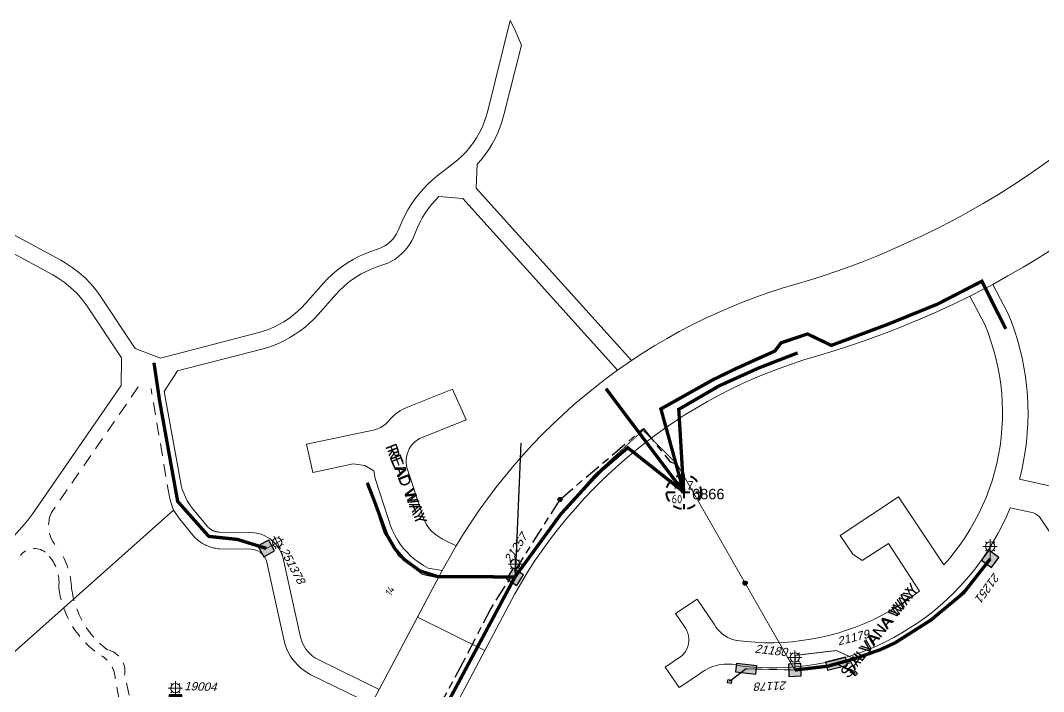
# Model space of a CAD drawing. Header units: metres. Extents: x 296308 to 298462, y 6229542 to 6231092.
# Drawn here: x 297453.3 to 297698.4, y 6230541.2 to 6230702.1 of the extents above; entities that cross this region are included whole.
import ezdxf
from ezdxf.enums import TextEntityAlignment as Align

# ---------------------------------------------------------------- set-up
doc = ezdxf.new("R2010")
doc.units = ezdxf.units.M
for name, pattern in [('Cable Exist UG', [8.2, 4, -1.2, 1.8, -1.2]), ('Dash', [5, 3, -2]), ('IECLCENT', [15.5, 9.5, -2, 2, -2])]:
    doc.linetypes.add(name, pattern=pattern)
doc.layers.get('0').update_dxf_attribs({"color": 6})
for name, color, linetype, lineweight in [('Cadastre Developer_SP_EXT', 9, 'Continuous', 5), ('Cadastre Land Parcels_SP_EXT', 9, 'Continuous', 5), ('Cadastre Roads_SP_EXT', 94, 'Continuous', 15)]:
    doc.layers.add(name, color=color, linetype=linetype, lineweight=lineweight)
for name, color, linetype in [('Equip_HV_EXT', 7, 'Continuous'), ('Equip_LV_EXT', 7, 'Continuous'), ('Equip_SL_EXT', 7, 'Continuous'), ('Equip_SP_SL_EXT', 7, 'Continuous'), ('Mains_HV_EXT', 7, 'Continuous'), ('Mains_LV_EXT', 7, 'Continuous'), ('Mains_SL_EXT', 7, 'Continuous'), ('Notes_LV_MISC', 7, 'Continuous'), ('Notes_SP_MISC', 7, 'Continuous'), ('Services_SP_EXT', 7, 'Continuous'), ('SupportsUG_SP_LV_EXT', 7, 'Continuous'), ('SupportsUG_SP_LV_SL_EXT', 7, 'Continuous')]:
    doc.layers.add(name, color=color, linetype=linetype)
doc.styles.add('COLUMN_LABEL', font='arial.ttf')
doc.styles.add('iecARIAL', font='arial.ttf', dxfattribs={"height": 2})
doc.styles.add('ieISOCP', font='isocp.shx')
doc.styles.add('IESYMBOL1', font='isocp.shx')
doc.styles.add('POLE_LABEL', font='arial.ttf')
doc.styles.add('SLCP_LABEL', font='arial.ttf', dxfattribs={"height": 3.5})
doc.styles.get("Standard").update_dxf_attribs({"font": 'arial.ttf'})

# ---------------------------------------------------------------- blocks, each defined once
blk = doc.blocks.new('COLUMN_EXT')
blk.add_hatch(color=256).paths.add_polyline_path([(-1.49, 1.48), (-1.49, -1.49), (1.48, -1.49), (1.48, 1.48)])
blk.add_lwpolyline([(-1.49, -1.49), (1.48, -1.49), (1.48, 1.48), (-1.49, 1.48)], close=True)
at = {"style": 'COLUMN_LABEL', "oblique": 15, "flags": 8}
blk.add_attdef('ASSET_NUM', text='', height=2, dxfattribs=at).set_placement((2, 2), align=Align.BOTTOM_LEFT)
at = {"flags": 9}
for tag, style, p in [('STRUCTURE_PLANT_NUMBER', 'POLE_LABEL', (1.81, 0.03)), ('STREET_CODE', 'COLUMN_LABEL', (1.81, -0.2))]:
    blk.add_attdef(tag, text='', height=0.2, dxfattribs=dict(at, style=style)).set_placement(p, align=Align.MIDDLE_LEFT)
at = {"flags": 1}
blk.add_attdef('Z', (1.81, -2.35), '', height=0.2, dxfattribs=at)
at = {"flags": 9}
for tag, p in [('COLUMN_TYPE', (1.81, -0.4)), ('OWNED_BY', (1.81, -0.6)), ('STATE', (1.81, -0.8)), ('USAGE', (1.81, -1)), ('STREETNAME', (1.81, -1.6)), ('SUBURB', (1.81, -1.8)), ('LEGEND', (1.81, -1.2)), ('LOCATION', (1.81, -1.4)), ('NOTES', (1.81, -2))]:
    blk.add_attdef(tag, text='', height=0.2, dxfattribs=at).set_placement(p, align=Align.MIDDLE_LEFT)
blk = doc.blocks.new('PILLAR_EXT')
blk.add_hatch(color=256).paths.add_polyline_path([(-2.475, 0.99), (-2.475, -0.99), (2.475, -0.99), (2.475, 0.99)])
blk.add_lwpolyline([(-2.475, -0.99), (2.475, -0.99), (2.475, 0.99), (-2.475, 0.99)], close=True)
at = {"style": 'iecARIAL', "oblique": 15, "flags": 8}
blk.add_attdef('ASSET_NUM', text='', height=2, dxfattribs=at).set_placement((1.5, 3.5), align=Align.BOTTOM_LEFT)
for tag, p, flags in [('OWNED_BY', (0, -0.2), 9), ('STATE', (0, -0.4), 9), ('SUPPORT_TYPE', (0, -0.6), 9), ('STREETNAME', (0, -1.8), 9), ('SUBURB', (0, -2), 1), ('USAGE', (0, -0.8), 9), ('LEGEND', (0, -1), 9), ('LOCATION', (0, -1.2), 9), ('NOTES', (0, -1.4), 9), ('PARENT', (0, -1.6), 9)]:
    blk.add_attdef(tag, p, '', height=0.2, dxfattribs=dict(flags=flags))
blk = doc.blocks.new('*U169')
at = {"lineweight": 15}
for p, q in [((-2.25, 4), (2.25, 4)), ((-1.46, 5.46), (-1.06, 5.06)), ((0, 1.75), (0, 6.25)), ((1.46, 5.46), (1.06, 5.06)), ((-1.46, 2.54), (-1.06, 2.94)), ((0, 0), (0, 2.5)), ((1.46, 2.54), (1.06, 2.94))]:
    blk.add_line(p, q, dxfattribs=at)
blk.add_circle((0, 4), 1.5, dxfattribs=at)
at = {"style": 'iecARIAL', "oblique": 15, "flags": 9}
blk.add_attdef('ASSET_NUM', text='', height=2, dxfattribs=at).set_placement((1.5, 1.5), align=Align.BOTTOM_RIGHT)
for tag, p, height, flags in [('OPERATING_VOLTAGE', (0.98, -1.65), 0.2, 9), ('ORIENTATION', (0.98, -1.85), 0.2, 9), ('OWNED_BY', (0.98, -2.05), 0.2, 9), ('STATE', (0.98, -2.25), 0.2, 9), ('CONSTRUCTED_VOLTAGE', (0.98, -0.65), 0.2, 9), ('CONTROL_TYPE', (0.98, -0.85), 0.2, 9), ('LANTERN_PURPOSE', (0.98, -1.05), 0.2, 9), ('LANTERN_TYPE', (0.98, -1.25), 0.2, 9), ('NO_PHASES', (0.98, -1.45), 0.2, 9), ('USAGE', (0.98, -2.45), 0.2, 9), ('CEXIST', (0.98, -2.65), 0.2, 9), ('CNEW', (0.98, -2.85), 0.2, 9), ('CNUMBER', (0.98, -3.05), 0.2, 9), ('CREMOVE', (0.98, -3.25), 0.2, 9), ('CREPLACE', (0.98, -3.45), 0.2, 9), ('LNUMBER', (2.18, -3.25), 2.5, 8), ('LKINGHEIGHT', (0.98, -3.65), 0.2, 9), ('LBRACKET', (0.98, -3.85), 0.2, 9), ('LBRACKETVOCAB', (0.98, -4.05), 0.2, 9), ('LCATEGORY', (0.98, -4.25), 0.2, 9), ('LCHARGE1', (0.98, -4.45), 0.2, 9), ('LCHARGE1PERCENT', (0.98, -4.65), 0.2, 9), ('LCHARGE2', (0.98, -4.85), 0.2, 9), ('LCHARGE2PERCENT', (0.98, -5.05), 0.2, 9), ('LCHARGE3', (0.98, -5.25), 0.2, 9), ('LCHARGE3PERCENT', (0.98, -5.45), 0.2, 9), ('LEXIST', (0.98, -5.65), 0.2, 9), ('LLAMP', (0.98, -5.85), 0.2, 9), ('LLAMPVOCAB', (0.98, -6.05), 0.2, 9), ('LMAST', (0.98, -6.25), 0.2, 9), ('LMASTVOCAB', (0.98, -6.45), 0.2, 9), ('LNEW', (0.98, -6.65), 0.2, 9), ('STREETNAME', (0.98, -9.25), 0.2, 9), ('SUBURB', (0.98, -9.45), 0.2, 1), ('LANTNUMBER', (0.98, -6.85), 0.2, 9), ('LOUTREACH', (0.98, -7.25), 0.2, 9), ('LOUTREACHVOCAB', (0.98, -7.45), 0.2, 9), ('LRATECODE', (0.98, -7.65), 0.2, 9), ('LREMOVE', (0.98, -7.85), 0.2, 9), ('LREPLACE', (0.98, -8.05), 0.2, 9), ('LTYPE', (0.98, -8.25), 0.2, 9), ('LTYPEVOCAB', (0.98, -8.45), 0.2, 9), ('LEGEND', (0.98, -8.65), 0.2, 9), ('LOCATION', (0.98, -8.85), 0.2, 9), ('NOTES', (0.98, -9.05), 0.2, 9)]:
    blk.add_attdef(tag, p, '', height=height, dxfattribs=dict(flags=flags))
blk = doc.blocks.new('CCP_EXT')
at = {"flags": 9}
blk.add_attdef('NOTES', text='', height=0.2, dxfattribs=at).set_placement((0, -2), align=Align.MIDDLE_LEFT)
blk.add_wipeout([(0, 0.57), (0.57, 0), (0, -0.57), (-0.57, 0)])
blk.add_lwpolyline([(-0.57, 0), (0, 0.57), (0.57, 0), (0, -0.57), (-0.57, 0)])
at = {"flags": 1}
blk.add_attdef('Z', (0, 0), '', height=0.2, dxfattribs=at)
at = {"flags": 9}
for tag, p in [('CCP_TYPE', (0, 0)), ('CONSTRUCTED_VOLTAGE', (0, -0.2)), ('OPERATING_VOLTAGE', (0, -0.6)), ('ORIENTATION', (0, -0.8)), ('OWNED_BY', (0, -1)), ('STATE', (0, -1.8)), ('NO_PHASES', (0, -0.4)), ('USAGE', (0, -1.2)), ('LEGEND', (0, -1.4)), ('LIFE_SUPPORT', (0, -1.6))]:
    blk.add_attdef(tag, text='', height=0.2, dxfattribs=at).set_placement(p, align=Align.MIDDLE_LEFT)
blk = doc.blocks.new('SLCP_ZELL_EXT')
blk.add_wipeout([(-0.24, 7.5), (-0.71, 7.47), (-1.17, 7.41), (-1.64, 7.32), (-2.09, 7.21), (-2.54, 7.06), (-2.98, 6.89), (-3.41, 6.69), (-3.82, 6.46), (-4.22, 6.21), (-4.6, 5.93), (-4.96, 5.63), (-5.31, 5.31), (-5.63, 4.96), (-5.93, 4.6), (-6.21, 4.22), (-6.46, 3.82), (-6.69, 3.41), (-6.89, 2.98), (-7.06, 2.54), (-7.21, 2.09), (-7.32, 1.64), (-7.41, 1.17), (-7.47, 0.71), (-7.5, 0.24), (-7.5, -0.24), (-7.47, -0.71), (-7.41, -1.17), (-7.32, -1.64), (-7.21, -2.09), (-7.06, -2.54), (-6.89, -2.98), (-6.69, -3.41), (-6.46, -3.82), (-6.21, -4.22), (-5.93, -4.6), (-5.63, -4.96), (-5.31, -5.31), (-4.96, -5.63), (-4.6, -5.93), (-4.22, -6.21), (-3.82, -6.46), (-3.41, -6.69), (-2.98, -6.89), (-2.54, -7.06), (-2.09, -7.21), (-1.64, -7.32), (-1.17, -7.41), (-0.71, -7.47), (-0.24, -7.5), (0.24, -7.5), (0.71, -7.47), (1.17, -7.41), (1.64, -7.32), (2.09, -7.21), (2.54, -7.06), (2.98, -6.89), (3.41, -6.69), (3.82, -6.46), (4.22, -6.21), (4.6, -5.93), (4.96, -5.63), (5.31, -5.31), (5.63, -4.96), (5.93, -4.6), (6.21, -4.22), (6.46, -3.82), (6.69, -3.41), (6.89, -2.98), (7.06, -2.54), (7.21, -2.09), (7.32, -1.64), (7.41, -1.17), (7.47, -0.71), (7.5, -0.24), (7.5, 0.24), (7.47, 0.71), (7.41, 1.17), (7.32, 1.64), (7.21, 2.09), (7.06, 2.54), (6.89, 2.98), (6.69, 3.41), (6.46, 3.82), (6.21, 4.22), (5.93, 4.6), (5.63, 4.96), (5.31, 5.31), (4.96, 5.63), (4.6, 5.93), (4.22, 6.21), (3.82, 6.46), (3.41, 6.69), (2.98, 6.89), (2.54, 7.06), (2.09, 7.21), (1.64, 7.32), (1.17, 7.41), (0.71, 7.47), (0.24, 7.5)])
at = {"linetype": 'Dash', "lineweight": 40, "ltscale": 0.7}
for p, q in [((0, 4.11), (0, -4.11)), ((-4.11, 0), (4.11, 0))]:
    blk.add_line(p, q, dxfattribs=at)
blk.add_circle((0, 0), 4.11, dxfattribs=at)
at = {"lineweight": 40, "style": 'IESYMBOL1'}
for s, p in [('P', (-1.6, 0)), ('Z', (1.7, 0)), ('60', (-1.61, -3.31))]:
    blk.add_text(s, height=2, dxfattribs=at).set_placement(p, align=Align.BOTTOM_CENTER)
at = {"style": 'SLCP_LABEL'}
for tag, height, flags, p in [('ASSET_NUM', 2.5, 8, (2, 2)), ('STREET_CODE', 0.2, 9, (0, -0.2))]:
    blk.add_attdef(tag, text='', height=height, dxfattribs=dict(at, flags=flags)).set_placement(p, align=Align.MIDDLE_LEFT)
at = {"flags": 1}
blk.add_attdef('Z', (0, 0), '', height=0.2, dxfattribs=at)
at = {"flags": 9}
for tag, p in [('CONSTRUCTED_VOLTAGE', (0, -0.4)), ('CONTROL_TYPE', (0, -0.6)), ('OPERATING_VOLTAGE', (0, -1)), ('ORIENTATION', (0, -1.2)), ('OWNED_BY', (0, -1.4)), ('STATE', (0, -2)), ('NO_PHASES', (0, -0.8)), ('USAGE', (0, -1.6)), ('LOCATION', (0, -1.8)), ('NOTES', (0, -2.2))]:
    blk.add_attdef(tag, text='', height=0.2, dxfattribs=at).set_placement(p, align=Align.MIDDLE_LEFT)
blk = doc.blocks.new('CONNECTOR_NODE_EXT')
h = blk.add_hatch(color=256)
edge = h.paths.add_edge_path()
edge.add_arc((0, 0), 0.5, 0, 360)
blk.add_circle((0, 0), 0.5)
at = {"flags": 1}
blk.add_attdef('Z', (0, 0), '', height=0.2, dxfattribs=at)
at = {"flags": 9}
for tag, p in [('CONNECTOR_TYPE', (0, 0)), ('CONSTRUCTED_VOLTAGE', (0, -0.2)), ('OPERATING_VOLTAGE', (0, -0.6)), ('ORIENTATION', (0, -0.8)), ('SUBTYPE', (0, -1)), ('NO_PHASES', (0, -0.4)), ('USAGE', (0, -1.2)), ('NOTES', (0, -1.4))]:
    blk.add_attdef(tag, text='', height=0.2, dxfattribs=at).set_placement(p, align=Align.MIDDLE_LEFT)

msp = doc.modelspace()

# ---------------------------------------------------------------- linework, layer by layer
at = {"layer": 'Cadastre Developer_SP_EXT', "linetype": 'Dash'}
for points in [[(297481.56, 6230614.27), (297460.74, 6230584.13)], [(297489.97, 6230584.76), (297489.59, 6230585.9), (297489.27, 6230586.9), (297489.02, 6230587.89), (297484.63, 6230613.86)], [(297477.89, 6230534.46), (297476.06, 6230544.32)], [(297480.53, 6230535.5), (297478.29, 6230545.16)]]:
    msp.add_lwpolyline(points, dxfattribs=at)
for points in [[(297462.58, 6230575.36, -0.32465), (297460.74, 6230584.13)], [(297459.27, 6230574.64, 0.414105), (297453.34, 6230573.89)], [(297462.52, 6230566.21, 0.247355), (297459.27, 6230574.64)], [(297462.58, 6230575.36, -0.127576), (297465.61, 6230565.92)], [(297472.68, 6230549.84, -0.218801), (297462.52, 6230566.21)], [(297465.61, 6230565.92, 0.2018), (297474.14, 6230551.28)], [(297478.29, 6230545.16, 0.400887), (297474.14, 6230551.28)], [(297476.06, 6230544.32, 0.262062), (297472.68, 6230549.84)]]:
    msp.add_lwpolyline(points, format="xyb", dxfattribs=at)
at = {"layer": 'Cadastre Land Parcels_SP_EXT', "linetype": 'Continuous'}
for points in [[(297438.99, 6230539.32), (297489.97, 6230584.76), (297491.5, 6230582.58), (297494.98, 6230578.34), (297495.2, 6230578.11), (297495.44, 6230577.89), (297495.68, 6230577.67), (297495.93, 6230577.46), (297496.18, 6230577.26), (297496.44, 6230577.07), (297496.71, 6230576.89), (297496.99, 6230576.72), (297497.27, 6230576.56), (297497.55, 6230576.41), (297497.85, 6230576.27), (297498.15, 6230576.14), (297498.46, 6230576.01), (297498.77, 6230575.91), (297499.08, 6230575.81), (297499.4, 6230575.72), (297499.72, 6230575.64), (297500.04, 6230575.58), (297500.37, 6230575.53), (297500.69, 6230575.49), (297501.02, 6230575.46), (297508.53, 6230575.36), (297509.12, 6230575.3), (297509.69, 6230575.16), (297510.24, 6230574.94), (297510.75, 6230574.64), (297511.2, 6230574.26), (297511.6, 6230573.82), (297511.93, 6230573.33), (297512.18, 6230572.8), (297512.35, 6230572.23), (297513.89, 6230565.31), (297516.54, 6230553.43), (297516.79, 6230552.49), (297517.11, 6230551.57), (297517.51, 6230550.68), (297517.98, 6230549.83), (297518.52, 6230549.02), (297519.12, 6230548.26), (297519.79, 6230547.54), (297520.5, 6230546.88), (297521.27, 6230546.29), (297522.09, 6230545.76), (297522.94, 6230545.29), (297537.38, 6230538.18), (297539.25, 6230541.72), (297524.68, 6230548.9), (297523.99, 6230549.28), (297523.34, 6230549.73), (297522.74, 6230550.25), (297522.19, 6230550.82), (297521.7, 6230551.44), (297521.28, 6230552.11), (297520.92, 6230552.82), (297520.64, 6230553.56), (297520.43, 6230554.32), (297516.24, 6230573.14), (297516.02, 6230573.94), (297515.72, 6230574.7), (297515.34, 6230575.42), (297514.89, 6230576.11), (297514.37, 6230576.74), (297513.79, 6230577.32), (297513.15, 6230577.84), (297512.46, 6230578.29), (297511.73, 6230578.66), (297510.97, 6230578.96), (297510.18, 6230579.17), (297509.37, 6230579.31), (297508.55, 6230579.36), (297501.03, 6230579.46), (297500.89, 6230579.47), (297500.75, 6230579.48), (297500.61, 6230579.5), (297500.46, 6230579.52), (297500.32, 6230579.55), (297500.18, 6230579.58), (297500.04, 6230579.62), (297499.91, 6230579.66), (297499.77, 6230579.7), (297499.64, 6230579.76), (297499.51, 6230579.81), (297499.37, 6230579.87), (297499.25, 6230579.94), (297499.12, 6230580.01), (297499, 6230580.08), (297498.88, 6230580.16), (297498.76, 6230580.24), (297498.65, 6230580.33), (297498.54, 6230580.42), (297498.43, 6230580.51), (297498.32, 6230580.61), (297498.22, 6230580.71), (297498.12, 6230580.82), (297498.03, 6230580.93), (297494.58, 6230585.12), (297494.08, 6230585.77), (297493.31, 6230586.98), (297492.84, 6230587.86), (297492.44, 6230588.77), (297492.11, 6230589.71), (297491.85, 6230590.67), (297491.74, 6230591.22), (297487.79, 6230613.17), (297490.95, 6230618.11), (297511.17, 6230623.35), (297512.58, 6230623.75), (297513.96, 6230624.24), (297515.31, 6230624.79), (297516.63, 6230625.42), (297517.91, 6230626.12), (297519.16, 6230626.88), (297520.36, 6230627.71), (297521.51, 6230628.61), (297522.62, 6230629.57), (297523.67, 6230630.58), (297524.66, 6230631.66), (297528.86, 6230636.43), (297529.76, 6230637.4), (297530.71, 6230638.3), (297531.71, 6230639.15), (297532.76, 6230639.95), (297533.85, 6230640.68), (297534.98, 6230641.35), (297536.15, 6230641.95), (297537.35, 6230642.49), (297538.57, 6230642.95), (297540.41, 6230643.59), (297541.34, 6230643.96), (297542.23, 6230644.4), (297543.08, 6230644.92), (297543.89, 6230645.5), (297544.65, 6230646.15), (297545.35, 6230646.86), (297545.99, 6230647.63), (297546.56, 6230648.44), (297547.06, 6230649.3), (297547.49, 6230650.21), (297548.46, 6230652.47), (297549.01, 6230653.65), (297549.61, 6230654.79), (297550.28, 6230655.89), (297551.02, 6230656.96), (297551.81, 6230657.98), (297552.65, 6230658.96), (297553.55, 6230659.89), (297559.3, 6230659.48), (297596.37, 6230618.32), (297599.68, 6230620.62), (297562.47, 6230661.93), (297562.76, 6230667.65), (297563.76, 6230668.79), (297564.69, 6230669.98), (297565.56, 6230671.22), (297566.35, 6230672.52), (297567.07, 6230673.85), (297567.72, 6230675.22), (297568.28, 6230676.63), (297568.77, 6230678.06), (297569.17, 6230679.52), (297573.4, 6230696.17), (297573.4, 6230696.17), (297572.6, 6230698.07), (297571.66, 6230700.11), (297570.65, 6230702.13), (297565.29, 6230680.45), (297564.91, 6230679.1), (297564.45, 6230677.78), (297563.91, 6230676.49), (297563.29, 6230675.24), (297562.6, 6230674.02), (297561.83, 6230672.85), (297561, 6230671.72), (297560.1, 6230670.65), (297559.13, 6230669.64), (297558.1, 6230668.69), (297557.02, 6230667.8), (297553.12, 6230664.79), (297551.95, 6230663.81), (297550.84, 6230662.76), (297549.78, 6230661.66), (297548.8, 6230660.49), (297547.85, 6230659.29), (297546.97, 6230658.04), (297546.17, 6230656.74), (297545.44, 6230655.4), (297544.78, 6230654.02), (297543.81, 6230651.75), (297543.44, 6230651), (297543, 6230650.3), (297542.49, 6230649.65), (297541.91, 6230649.06), (297541.28, 6230648.53), (297540.59, 6230648.06), (297539.86, 6230647.67), (297539.09, 6230647.36), (297537.24, 6230646.72), (297535.8, 6230646.17), (297534.39, 6230645.54), (297533.02, 6230644.83), (297531.69, 6230644.04), (297530.41, 6230643.18), (297529.18, 6230642.25), (297528.01, 6230641.25), (297526.9, 6230640.18), (297525.84, 6230639.05), (297521.63, 6230634.26), (297520.7, 6230633.26), (297519.71, 6230632.32), (297518.66, 6230631.44), (297517.57, 6230630.63), (297516.43, 6230629.88), (297515.24, 6230629.2), (297514.02, 6230628.59), (297512.76, 6230628.05), (297511.47, 6230627.6), (297510.16, 6230627.22), (297486.92, 6230621.19), (297480.83, 6230623.52), (297472.63, 6230635.86), (297471.47, 6230637.47), (297470.19, 6230638.99), (297468.81, 6230640.42), (297467.32, 6230641.73), (297465.74, 6230642.94), (297464.04, 6230644.04), (297462.98, 6230644.64), (297441.64, 6230656.16)], [(297701.29, 6230669.68), (297697.91, 6230667.24), (297694.49, 6230664.88), (297691.01, 6230662.58), (297687.49, 6230660.36), (297683.92, 6230658.21), (297680.31, 6230656.14), (297678.57, 6230655.19), (297676.65, 6230654.15), (297672.95, 6230652.24), (297669.21, 6230650.42), (297665.99, 6230648.96), (297661.63, 6230646.98), (297658.49, 6230645.63), (297655.32, 6230644.35), (297652.12, 6230643.14), (297648.89, 6230641.99), (297645.65, 6230640.91), (297642.38, 6230639.89), (297639.06, 6230638.91), (297635.81, 6230637.91), (297632.62, 6230636.87), (297629.47, 6230635.76), (297626.34, 6230634.57), (297623.24, 6230633.3), (297620.16, 6230631.97), (297617.13, 6230630.56), (297614.12, 6230629.07), (297611.16, 6230627.52), (297608.23, 6230625.9), (297605.34, 6230624.21), (297602.49, 6230622.45), (297599.68, 6230620.62), (297596.37, 6230618.32), (297593.66, 6230616.3), (297590.98, 6230614.23), (297588.35, 6230612.08), (297585.78, 6230609.88), (297583.26, 6230607.62), (297580.79, 6230605.29), (297578.38, 6230602.91), (297576.03, 6230600.46), (297573.74, 6230597.97), (297571.51, 6230595.41), (297569.34, 6230592.81), (297567.24, 6230590.15), (297565.2, 6230587.45), (297563.22, 6230584.69), (297561.32, 6230581.89), (297559.48, 6230579.05), (297557.7, 6230576.16), (297555.96, 6230573.07), (297554.39, 6230570.29), (297548.44, 6230559.06), (297564.56, 6230551.05), (297570.32, 6230561.93), (297571.79, 6230564.69), (297573.33, 6230567.4), (297574.24, 6230568.91), (297574.95, 6230570.08), (297576.67, 6230572.71), (297578.46, 6230575.3), (297580.32, 6230577.84), (297582.24, 6230580.33), (297584.22, 6230582.78), (297586.27, 6230585.16), (297588.38, 6230587.5), (297590.55, 6230589.78), (297592.78, 6230592), (297595.06, 6230594.17), (297597.4, 6230596.27), (297599.8, 6230598.31), (297602.25, 6230600.29), (297604.74, 6230602.21), (297607.29, 6230604.06), (297609.88, 6230605.84), (297612.52, 6230607.55), (297615.2, 6230609.2), (297617.93, 6230610.78), (297620.69, 6230612.28), (297623.49, 6230613.71), (297626.33, 6230615.07), (297629.2, 6230616.35), (297632.11, 6230617.56), (297635.05, 6230618.7), (297638.01, 6230619.75), (297641, 6230620.73), (297644.03, 6230621.65), (297648.25, 6230622.94), (297652.42, 6230624.29), (297656.56, 6230625.73), (297660.68, 6230627.24), (297664.77, 6230628.83), (297666.89, 6230629.7), (297668.82, 6230630.5), (297672.84, 6230632.26), (297676.83, 6230634.1), (297680.78, 6230636.01), (297683.89, 6230637.63), (297686.23, 6230638.84), (297689.9, 6230640.87), (297693.52, 6230642.97), (297697.11, 6230645.15), (297700.65, 6230647.39)], [(297439.78, 6230652.62), (297461.11, 6230641.11), (297462.14, 6230640.51), (297463.81, 6230639.4), (297465.37, 6230638.13), (297466.82, 6230636.74), (297468.14, 6230635.23), (297469.32, 6230633.61), (297477.53, 6230621.25), (297477.48, 6230614.62), (297456.29, 6230583.93), (297455.11, 6230582.33), (297454.33, 6230581.41), (297449.96, 6230576.4)], [(297449.96, 6230576.4), (297454.33, 6230581.41), (297455.11, 6230582.33), (297456.29, 6230583.93), (297477.48, 6230614.62), (297477.53, 6230621.25), (297469.32, 6230633.61), (297468.14, 6230635.23), (297466.82, 6230636.74), (297465.37, 6230638.13), (297463.81, 6230639.4), (297462.14, 6230640.51), (297461.11, 6230641.11), (297439.78, 6230652.62)], [(297700.65, 6230647.39), (297697.11, 6230645.14), (297693.52, 6230642.97), (297689.9, 6230640.87), (297686.23, 6230638.84), (297689.89, 6230631.98), (297690.73, 6230629.88), (297691.49, 6230627.76), (297692.17, 6230625.6), (297692.77, 6230623.43), (297693.29, 6230621.23), (297693.73, 6230619.01), (297694.09, 6230616.78), (297694.37, 6230614.54), (297694.57, 6230612.29), (297694.68, 6230610.04), (297694.71, 6230607.78), (297694.66, 6230605.52), (297694.53, 6230603.27), (297694.31, 6230601.02), (297694.02, 6230598.78), (297693.64, 6230596.55), (297693.18, 6230594.34), (297692.64, 6230592.15), (297701.21, 6230590.25)], [(297704.53, 6230572.6), (297697.77, 6230582.67), (297697.41, 6230583.11), (297696.99, 6230583.5), (297696.52, 6230583.82), (297696.01, 6230584.07), (297690.4, 6230585.3), (297689.53, 6230583.24), (297688.57, 6230581.21), (297687.55, 6230579.22), (297686.45, 6230577.26), (297685.29, 6230575.35), (297684.05, 6230573.48), (297682.75, 6230571.65), (297681.38, 6230569.88), (297679.94, 6230568.16), (297678.45, 6230566.49), (297676.89, 6230564.87), (297675.28, 6230563.32), (297673.61, 6230561.82), (297671.89, 6230560.39), (297670.11, 6230559.02), (297668.29, 6230557.71), (297666.42, 6230556.48), (297664.51, 6230555.31), (297662.56, 6230554.21), (297660.56, 6230553.18), (297658.53, 6230552.23), (297656.47, 6230551.36), (297654.38, 6230550.55), (297652.26, 6230549.83), (297650.11, 6230549.18), (297647.94, 6230548.62), (297645.75, 6230548.13), (297643.55, 6230547.72), (297641.33, 6230547.4), (297639.1, 6230547.15), (297636.87, 6230546.99), (297634.63, 6230546.9), (297632.39, 6230546.9), (297630.15, 6230546.98), (297627.91, 6230547.15), (297625.68, 6230547.39), (297624.76, 6230547.63), (297623.82, 6230547.77), (297622.87, 6230547.84), (297621.91, 6230547.81), (297620.97, 6230547.7), (297620.04, 6230547.5), (297619.13, 6230547.22), (297618.25, 6230546.85), (297617.4, 6230546.41), (297616.6, 6230545.9), (297615.85, 6230545.31), (297611.12, 6230542.19), (297607.79, 6230547.12), (297611.81, 6230549.83), (297612.25, 6230550.31), (297612.63, 6230550.84), (297612.94, 6230551.41), (297613.17, 6230552.02), (297613.34, 6230552.65), (297613.42, 6230553.29), (297613.43, 6230553.94), (297613.36, 6230554.59), (297613.2, 6230555.23), (297612.98, 6230555.84), (297612.68, 6230556.42), (297612.32, 6230556.95), (297610.23, 6230559.97), (297615.47, 6230563.41), (297619.53, 6230557.37), (297619.93, 6230556.71), (297620.4, 6230556.1), (297620.92, 6230555.54), (297621.5, 6230555.04), (297622.13, 6230554.59), (297622.8, 6230554.21), (297623.5, 6230553.89), (297624.23, 6230553.65), (297624.98, 6230553.49), (297627.18, 6230553.23), (297629.39, 6230553.05), (297631.61, 6230552.96), (297633.83, 6230552.96), (297636.04, 6230553.03), (297638.25, 6230553.2), (297640.46, 6230553.45), (297642.65, 6230553.78), (297644.83, 6230554.19), (297646.99, 6230554.69), (297649.13, 6230555.27), (297651.25, 6230555.93), (297653.34, 6230556.67), (297655.4, 6230557.49), (297657.42, 6230558.39), (297659.42, 6230559.37), (297661.37, 6230560.42), (297663.28, 6230561.54), (297665.15, 6230562.74), (297666.97, 6230564.01), (297668.74, 6230565.34), (297661.24, 6230576.72), (297655, 6230572.66), (297652.74, 6230574.15), (297649.72, 6230578.68), (297663.71, 6230587.95), (297674.54, 6230571.64), (297675.94, 6230573.24), (297677.27, 6230574.9), (297678.53, 6230576.61), (297679.73, 6230578.37), (297680.86, 6230580.17), (297681.91, 6230582.02), (297682.9, 6230583.9), (297683.81, 6230585.82), (297684.64, 6230587.78), (297685.4, 6230589.77), (297686.07, 6230591.79), (297686.67, 6230593.83), (297687.19, 6230595.89), (297687.63, 6230597.97), (297687.99, 6230600.07), (297688.26, 6230602.18), (297688.45, 6230604.3), (297688.56, 6230606.42), (297688.59, 6230608.55), (297688.53, 6230610.67), (297688.39, 6230612.79), (297688.17, 6230614.91), (297687.87, 6230617.01), (297687.48, 6230619.11), (297687.01, 6230621.18), (297686.46, 6230623.24), (297685.83, 6230625.27), (297685.12, 6230627.27), (297684.34, 6230629.25), (297680.78, 6230636.01), (297676.83, 6230634.1), (297672.84, 6230632.26), (297668.83, 6230630.5), (297666.89, 6230629.7), (297664.77, 6230628.83), (297660.68, 6230627.24), (297656.57, 6230625.73), (297652.42, 6230624.3), (297648.25, 6230622.94), (297644.03, 6230621.65), (297641, 6230620.73), (297638.01, 6230619.75), (297635.05, 6230618.7), (297632.11, 6230617.56), (297629.21, 6230616.35), (297626.33, 6230615.07), (297623.49, 6230613.71), (297620.69, 6230612.28), (297617.93, 6230610.78), (297615.2, 6230609.2), (297612.52, 6230607.55), (297609.88, 6230605.84), (297607.29, 6230604.06), (297604.74, 6230602.21), (297602.25, 6230600.29), (297599.8, 6230598.31), (297597.4, 6230596.27), (297595.06, 6230594.17), (297592.78, 6230592), (297590.55, 6230589.78), (297588.38, 6230587.5), (297586.27, 6230585.16), (297584.22, 6230582.78), (297582.24, 6230580.33), (297580.32, 6230577.84), (297578.46, 6230575.3), (297576.67, 6230572.71), (297574.95, 6230570.07), (297574.24, 6230568.91), (297573.33, 6230567.4), (297571.79, 6230564.69), (297570.32, 6230561.93), (297556.03, 6230534.94)], [(297537.38, 6230538.18), (297522.94, 6230545.29), (297522.09, 6230545.76), (297521.27, 6230546.29), (297520.5, 6230546.88), (297519.79, 6230547.54), (297519.12, 6230548.26), (297518.52, 6230549.02), (297517.98, 6230549.83), (297517.51, 6230550.68), (297517.11, 6230551.57), (297516.79, 6230552.49), (297516.54, 6230553.43), (297513.89, 6230565.31), (297512.35, 6230572.23), (297512.18, 6230572.8), (297511.93, 6230573.33), (297511.6, 6230573.82), (297511.2, 6230574.26), (297510.75, 6230574.64), (297510.24, 6230574.94), (297509.69, 6230575.16), (297509.12, 6230575.3), (297508.53, 6230575.36), (297501.02, 6230575.46), (297500.69, 6230575.49), (297500.37, 6230575.53), (297500.04, 6230575.58), (297499.72, 6230575.64), (297499.4, 6230575.72), (297499.08, 6230575.81), (297498.77, 6230575.91), (297498.46, 6230576.01), (297498.15, 6230576.14), (297497.85, 6230576.27), (297497.55, 6230576.41), (297497.27, 6230576.56), (297496.99, 6230576.72), (297496.71, 6230576.89), (297496.44, 6230577.07), (297496.18, 6230577.26), (297495.93, 6230577.46), (297495.68, 6230577.67), (297495.44, 6230577.89), (297495.2, 6230578.11), (297494.98, 6230578.34), (297491.5, 6230582.58), (297489.97, 6230584.76), (297438.99, 6230539.32)]]:
    msp.add_lwpolyline(points, dxfattribs=at)
msp.add_lwpolyline([(297596.37, 6230618.32), (297559.3, 6230659.48), (297553.55, 6230659.89), (297552.65, 6230658.96), (297551.81, 6230657.98), (297551.02, 6230656.96), (297550.28, 6230655.89), (297549.61, 6230654.79), (297549.01, 6230653.65), (297548.46, 6230652.47), (297547.49, 6230650.21), (297547.06, 6230649.3), (297546.56, 6230648.44), (297545.99, 6230647.63), (297545.35, 6230646.86), (297544.65, 6230646.15), (297543.89, 6230645.5), (297543.08, 6230644.92), (297542.23, 6230644.4), (297541.34, 6230643.96), (297540.41, 6230643.59), (297538.57, 6230642.95), (297537.35, 6230642.49), (297536.15, 6230641.95), (297534.98, 6230641.35), (297533.85, 6230640.68), (297532.76, 6230639.95), (297531.71, 6230639.15), (297530.71, 6230638.3), (297529.76, 6230637.4), (297528.86, 6230636.43), (297524.66, 6230631.66), (297523.67, 6230630.58), (297522.62, 6230629.57), (297521.51, 6230628.61), (297520.36, 6230627.71), (297519.16, 6230626.88), (297517.91, 6230626.12), (297516.63, 6230625.42), (297515.31, 6230624.79), (297513.96, 6230624.24), (297512.58, 6230623.75), (297511.17, 6230623.35), (297490.95, 6230618.11), (297487.79, 6230613.17), (297491.74, 6230591.22), (297491.85, 6230590.67), (297492.11, 6230589.71), (297492.44, 6230588.77), (297492.84, 6230587.86), (297493.31, 6230586.98), (297494.08, 6230585.77), (297494.58, 6230585.12), (297498.03, 6230580.93), (297498.12, 6230580.82), (297498.22, 6230580.71), (297498.32, 6230580.61), (297498.43, 6230580.51), (297498.54, 6230580.42), (297498.65, 6230580.33), (297498.76, 6230580.24), (297498.88, 6230580.16), (297499, 6230580.08), (297499.12, 6230580.01), (297499.25, 6230579.94), (297499.37, 6230579.87), (297499.51, 6230579.81), (297499.64, 6230579.76), (297499.77, 6230579.7), (297499.91, 6230579.66), (297500.04, 6230579.62), (297500.18, 6230579.58), (297500.32, 6230579.55), (297500.46, 6230579.52), (297500.61, 6230579.5), (297500.75, 6230579.48), (297500.89, 6230579.47), (297501.03, 6230579.46), (297508.55, 6230579.36), (297509.37, 6230579.31), (297510.18, 6230579.17), (297510.97, 6230578.96), (297511.73, 6230578.66), (297512.46, 6230578.29), (297513.15, 6230577.84), (297513.79, 6230577.32), (297514.37, 6230576.74), (297514.89, 6230576.11), (297515.34, 6230575.42), (297515.72, 6230574.7), (297516.02, 6230573.94), (297516.24, 6230573.14), (297520.43, 6230554.32), (297520.64, 6230553.56), (297520.92, 6230552.82), (297521.28, 6230552.11), (297521.7, 6230551.44), (297522.19, 6230550.82), (297522.74, 6230550.25), (297523.34, 6230549.73), (297523.99, 6230549.28), (297524.68, 6230548.9), (297539.25, 6230541.72), (297554.39, 6230570.29), (297550.98, 6230570.84), (297549.88, 6230571.46), (297548.82, 6230572.15), (297547.81, 6230572.9), (297546.85, 6230573.73), (297545.95, 6230574.62), (297545.12, 6230575.56), (297544.34, 6230576.56), (297543.64, 6230577.62), (297543.01, 6230578.71), (297542.45, 6230579.84), (297541.98, 6230581.01), (297541.58, 6230582.21), (297538.31, 6230592.28), (297537.98, 6230594.18), (297535.86, 6230595.45), (297533.04, 6230595.8), (297523.36, 6230593.75), (297521.85, 6230600.53), (297538.22, 6230604), (297538.91, 6230604.23), (297539.57, 6230604.53), (297540.2, 6230604.91), (297540.77, 6230605.35), (297541.3, 6230605.85), (297541.95, 6230606.62), (297542.67, 6230607.32), (297543.44, 6230607.96), (297544.27, 6230608.53), (297545.14, 6230609.02), (297546.05, 6230609.44), (297556.8, 6230613.71), (297560.13, 6230606.35), (297549.57, 6230602.18), (297548.94, 6230601.88), (297548.35, 6230601.51), (297547.8, 6230601.08), (297547.3, 6230600.59), (297546.86, 6230600.04), (297546.49, 6230599.45), (297546.18, 6230598.82), (297545.96, 6230598.16), (297545.8, 6230597.47), (297545.73, 6230596.78), (297545.74, 6230596.08), (297545.82, 6230595.39), (297545.99, 6230594.7), (297549.35, 6230584.54), (297549.55, 6230583.68), (297549.82, 6230582.85), (297550.18, 6230582.05), (297550.6, 6230581.28), (297551.1, 6230580.56), (297551.66, 6230579.88), (297552.29, 6230579.27), (297552.97, 6230578.71), (297553.7, 6230578.22), (297554.47, 6230577.81), (297557.7, 6230576.16), (297559.48, 6230579.04), (297561.32, 6230581.89), (297563.22, 6230584.69), (297565.2, 6230587.45), (297567.24, 6230590.15), (297569.34, 6230592.81), (297571.51, 6230595.41), (297573.74, 6230597.97), (297576.03, 6230600.46), (297578.38, 6230602.91), (297580.79, 6230605.29), (297583.26, 6230607.61), (297585.78, 6230609.88), (297588.35, 6230612.08), (297590.98, 6230614.23), (297593.66, 6230616.3), (297596.37, 6230618.32)], close=True, dxfattribs=at)
at = {"layer": 'Cadastre Roads_SP_EXT', "linetype": 'Continuous'}
msp.add_lwpolyline([(297557.7, 6230576.16), (297554.47, 6230577.81), (297553.7, 6230578.22), (297552.97, 6230578.71), (297552.29, 6230579.27), (297551.66, 6230579.88), (297551.1, 6230580.56), (297550.6, 6230581.28), (297550.18, 6230582.05), (297549.82, 6230582.85), (297549.55, 6230583.68), (297549.35, 6230584.54), (297545.99, 6230594.7), (297545.82, 6230595.39), (297545.74, 6230596.08), (297545.73, 6230596.78), (297545.8, 6230597.47), (297545.96, 6230598.16), (297546.18, 6230598.82), (297546.49, 6230599.45), (297546.86, 6230600.04), (297547.3, 6230600.59), (297547.8, 6230601.08), (297548.35, 6230601.51), (297548.94, 6230601.88), (297549.57, 6230602.18), (297560.13, 6230606.35), (297556.8, 6230613.71), (297546.05, 6230609.44), (297545.14, 6230609.02), (297544.27, 6230608.53), (297543.44, 6230607.96), (297542.67, 6230607.32), (297541.95, 6230606.62), (297541.3, 6230605.85), (297540.77, 6230605.35), (297540.2, 6230604.91), (297539.57, 6230604.53), (297538.91, 6230604.23), (297538.22, 6230604), (297521.85, 6230600.53), (297523.36, 6230593.75), (297533.04, 6230595.8), (297535.86, 6230595.45), (297537.98, 6230594.18), (297538.31, 6230592.28), (297541.58, 6230582.21), (297541.98, 6230581.01), (297542.45, 6230579.84), (297543.01, 6230578.71), (297543.64, 6230577.62), (297544.34, 6230576.56), (297545.12, 6230575.56), (297545.95, 6230574.62), (297546.85, 6230573.73), (297547.81, 6230572.9), (297548.82, 6230572.15), (297549.88, 6230571.46), (297550.98, 6230570.84), (297554.39, 6230570.29), (297555.96, 6230573.07), (297557.7, 6230576.16)], close=True, dxfattribs=at)
msp.add_lwpolyline([(297556.03, 6230534.94), (297564.56, 6230551.05), (297548.44, 6230559.06), (297539.25, 6230541.72), (297537.38, 6230538.18)], dxfattribs=at)
at = {"layer": 'Mains_HV_EXT', "linetype": 'Cable Exist UG'}
msp.add_lwpolyline([(297582.57, 6230587.25), (297566, 6230561.19), (297559.28, 6230548.17), (297542.89, 6230517.8), (297537.69, 6230509.59), (297524.3, 6230492.47), (297511.46, 6230480.95), (297500.82, 6230473.36), (297477.03, 6230461.3), (297450.09, 6230454.84), (297428.47, 6230453.88), (297411.06, 6230455.55), (297390.54, 6230460.97), (297381.32, 6230464.61), (297372.63, 6230449.34), (297339.27, 6230430.5), (297335.43, 6230422.82), (297336.9, 6230414.05), (297331.49, 6230405.4), (297325.58, 6230403.46), (297305.27, 6230365.6), (297289.1, 6230346.6), (297251.27, 6230317.08), (297259.48, 6230306.31)], dxfattribs=at)
at = {"layer": 'Mains_LV_EXT', "linetype": 'IECLCENT', "lineweight": 30, "ltscale": 0.5, "const_width": 0.2, "flags": 128}
for points in [[(297571.82, 6230568.75), (297553.42, 6230568.5), (297549.58, 6230569.33), (297543.94, 6230573.7), (297540.43, 6230579.28), (297536.46, 6230591.35)], [(297550.96, 6230529.72), (297567.93, 6230561.47), (297571.82, 6230568.75)], [(297626.93, 6230567.24), (297638.83, 6230546.41)], [(297638.83, 6230546.41), (297627.19, 6230546.68)], [(297638.83, 6230546.41), (297648.83, 6230547.94)]]:
    msp.add_lwpolyline(points, dxfattribs=at)
at = {"layer": 'Mains_SL_EXT', "linetype": 'Cable Exist UG'}
for points in [[(297485.33, 6230620.04), (297486.67, 6230610.98), (297491, 6230586.83), (297498.46, 6230578.44), (297505.29, 6230577.72), (297512.22, 6230575.56)], [(297571.8, 6230568.72), (297553.3, 6230568.81), (297549.08, 6230570.14), (297545.18, 6230572.97), (297543.03, 6230575.48), (297541.09, 6230578.84), (297537.97, 6230587.32), (297536.41, 6230591.29)], [(297550.96, 6230529.72), (297571.82, 6230568.75)]]:
    msp.add_lwpolyline(points, dxfattribs=at)
at = {"layer": 'Notes_SP_MISC', "const_width": 0.8}
for points in [[(297485.33, 6230620.04), (297486.67, 6230610.98), (297491, 6230586.83), (297498.46, 6230578.44), (297505.29, 6230577.72), (297512.22, 6230575.56)], [(297571.8, 6230568.72), (297553.3, 6230568.81), (297549.08, 6230570.14), (297545.18, 6230572.97), (297543.03, 6230575.48), (297541.09, 6230578.84), (297537.97, 6230587.32), (297536.41, 6230591.29)], [(297550.96, 6230529.72), (297571.82, 6230568.75)]]:
    msp.add_lwpolyline(points, dxfattribs=at)
at = {"layer": 'Services_SP_EXT'}
msp.add_lwpolyline([(297573.18, 6230600.75), (297571.82, 6230568.75)], dxfattribs=at)

# ---------------------------------------------------------------- block references
at = {"layer": 'Equip_HV_EXT'}
msp.add_blockref('CONNECTOR_NODE_EXT', (297582.6, 6230587.29), dxfattribs=at)
at = {"layer": 'Equip_LV_EXT'}
msp.add_blockref('CONNECTOR_NODE_EXT', (297626.93, 6230567.24), dxfattribs=at)
at = {"layer": 'Equip_SP_SL_EXT', "xscale": 0.75, "yscale": 0.75, "zscale": 0.75, "rotation": 298.2528567308588}
msp.add_blockref('*U169', (297512.22, 6230575.56), dxfattribs=at)
at = {"layer": 'Equip_SP_SL_EXT', "xscale": 0.75, "yscale": 0.75, "zscale": 0.75}
for p in [(297685.64, 6230573.05), (297571.82, 6230568.75), (297638.83, 6230546.41), (297490.45, 6230539.05)]:
    msp.add_blockref('*U169', p, dxfattribs=at)
at = {"layer": 'Notes_LV_MISC'}
ref = msp.add_blockref('COLUMN_EXT', (297571.82, 6230568.75), dxfattribs=dict(at, rotation=57.27804510513779))
ref.add_attrib('ASSET_NUM', '21257', dxfattribs={"layer": '0', "height": 2, "rotation": 57.278, "style": 'COLUMN_LABEL', "oblique": 15}).set_placement((297571.22, 6230571.51), align=Align.BOTTOM_LEFT)
ref = msp.add_blockref('COLUMN_EXT', (297512.22, 6230575.56), dxfattribs=dict(at, rotation=298.2528567308588))
ref.add_attrib('ASSET_NUM', '251378', dxfattribs={"layer": '0', "height": 2, "rotation": 298.2529, "style": 'COLUMN_LABEL', "oblique": 15}).set_placement((297514.93, 6230574.75), align=Align.BOTTOM_LEFT)
ref = msp.add_blockref('COLUMN_EXT', (297685.64, 6230573.05), dxfattribs=dict(at, rotation=233.5075073274683))
ref.add_attrib('ASSET_NUM', '21251', dxfattribs={"layer": '0', "height": 2, "rotation": 233.5075, "style": 'COLUMN_LABEL', "oblique": 15}).set_placement((297686.06, 6230570.26), align=Align.BOTTOM_LEFT)
ref = msp.add_blockref('COLUMN_EXT', (297638.83, 6230546.41), dxfattribs=dict(at, rotation=182.5298971235209))
ref.add_attrib('ASSET_NUM', '21178', dxfattribs={"layer": '0', "height": 2, "rotation": 182.5299, "style": 'COLUMN_LABEL', "oblique": 15}).set_placement((297636.92, 6230544.32), align=Align.BOTTOM_LEFT)
ref = msp.add_blockref('COLUMN_EXT', (297490.45, 6230539.05), dxfattribs=dict(at, rotation=358.2869110224175))
ref.add_attrib('ASSET_NUM', '19004', dxfattribs={"layer": '0', "height": 2, "rotation": 358.2869, "style": 'COLUMN_LABEL', "oblique": 15}).set_placement((297492.5, 6230540.99), align=Align.BOTTOM_LEFT)
at = {"layer": 'SupportsUG_SP_LV_EXT'}
ref = msp.add_blockref('PILLAR_EXT', (297648.83, 6230547.94), dxfattribs=dict(at, rotation=14.18070542948787))
ref.add_attrib('ASSET_NUM', '21179', dxfattribs={"layer": '0', "height": 2, "rotation": 14.1807, "style": 'iecARIAL', "oblique": 15}).set_placement((297649.43, 6230551.7), align=Align.BOTTOM_LEFT)
ref = msp.add_blockref('PILLAR_EXT', (297627.19, 6230546.68), dxfattribs=dict(at, rotation=353.4520655204496))
ref.add_attrib('ASSET_NUM', '21180', dxfattribs={"layer": '0', "height": 2, "rotation": 353.4521, "style": 'iecARIAL', "oblique": 15}).set_placement((297629.08, 6230549.99), align=Align.BOTTOM_LEFT)
at = {"layer": 'SupportsUG_SP_LV_SL_EXT'}
ref = msp.add_blockref('COLUMN_EXT', (297571.82, 6230568.75), dxfattribs=dict(at, rotation=57.27804510513779))
ref.add_attrib('ASSET_NUM', '21257', dxfattribs={"layer": '0', "height": 2, "rotation": 57.278, "style": 'COLUMN_LABEL', "oblique": 15}).set_placement((297571.22, 6230571.51), align=Align.BOTTOM_LEFT)
ref = msp.add_blockref('COLUMN_EXT', (297512.22, 6230575.56), dxfattribs=dict(at, rotation=298.2528567308588))
ref.add_attrib('ASSET_NUM', '251378', dxfattribs={"layer": '0', "height": 2, "rotation": 298.2529, "style": 'COLUMN_LABEL', "oblique": 15}).set_placement((297514.93, 6230574.75), align=Align.BOTTOM_LEFT)
ref = msp.add_blockref('COLUMN_EXT', (297685.64, 6230573.05), dxfattribs=dict(at, rotation=233.5075073274683))
ref.add_attrib('ASSET_NUM', '21251', dxfattribs={"layer": '0', "height": 2, "rotation": 233.5075, "style": 'COLUMN_LABEL', "oblique": 15}).set_placement((297686.06, 6230570.26), align=Align.BOTTOM_LEFT)
ref = msp.add_blockref('COLUMN_EXT', (297638.83, 6230546.41), dxfattribs=dict(at, rotation=182.5298971235209))
ref.add_attrib('ASSET_NUM', '21178', dxfattribs={"layer": '0', "height": 2, "rotation": 182.5299, "style": 'COLUMN_LABEL', "oblique": 15}).set_placement((297636.92, 6230544.32), align=Align.BOTTOM_LEFT)
ref = msp.add_blockref('COLUMN_EXT', (297490.45, 6230539.05), dxfattribs=dict(at, rotation=358.2869110224175))
ref.add_attrib('ASSET_NUM', '19004', dxfattribs={"layer": '0', "height": 2, "rotation": 358.2869, "style": 'COLUMN_LABEL', "oblique": 15}).set_placement((297492.5, 6230540.99), align=Align.BOTTOM_LEFT)

# ---------------------------------------------------------------- texts
at = {"layer": 'Cadastre Land Parcels_SP_EXT', "style": 'ieISOCP', "oblique": 15}
msp.add_text('14', height=1.8, rotation=62.953, dxfattribs=at).set_placement((297542.08, 6230563.91))
at = {"layer": 'Cadastre Roads_SP_EXT'}
msp.add_text('READ WAY', height=2.75, rotation=291.8152, dxfattribs=at).set_placement((297545.78, 6230590.98), align=Align.MIDDLE_CENTER)
at = {"layer": 'Notes_LV_MISC'}
msp.add_text('READ WAY', height=2.5, rotation=291.8152, dxfattribs=at).set_placement((297545.78, 6230590.98), align=Align.MIDDLE_CENTER)

# ---------------------------------------------------------------- next in the draw order: block references
at = {"layer": 'Services_SP_EXT', "rotation": 37.95082183716038}
msp.add_blockref('CCP_EXT', (297623.2, 6230543.65), dxfattribs=at)
at = {"layer": 'Services_SP_EXT'}
msp.add_blockref('CCP_EXT', (297653.26, 6230545.58), dxfattribs=at)

# ---------------------------------------------------------------- next in the draw order: linework, layer by layer
at = {"layer": 'Cadastre Roads_SP_EXT', "linetype": 'Continuous'}
msp.add_lwpolyline([(297701.21, 6230590.25), (297692.64, 6230592.15), (297693.18, 6230594.34), (297693.64, 6230596.55), (297694.02, 6230598.78), (297694.31, 6230601.02), (297694.53, 6230603.27), (297694.66, 6230605.52), (297694.71, 6230607.78), (297694.68, 6230610.04), (297694.57, 6230612.29), (297694.37, 6230614.54), (297694.09, 6230616.78), (297693.73, 6230619.01), (297693.29, 6230621.23), (297692.77, 6230623.43), (297692.17, 6230625.6), (297691.49, 6230627.76), (297690.73, 6230629.88), (297689.89, 6230631.98), (297686.23, 6230638.84), (297683.89, 6230637.63), (297680.78, 6230636.01), (297680.78, 6230636.01), (297684.34, 6230629.25), (297685.12, 6230627.27), (297685.83, 6230625.27), (297686.46, 6230623.24), (297687.01, 6230621.18), (297687.48, 6230619.11), (297687.87, 6230617.01), (297688.17, 6230614.91), (297688.39, 6230612.79), (297688.53, 6230610.67), (297688.59, 6230608.55), (297688.56, 6230606.42), (297688.45, 6230604.3), (297688.26, 6230602.18), (297687.99, 6230600.07), (297687.63, 6230597.97), (297687.19, 6230595.89), (297686.67, 6230593.83), (297686.07, 6230591.79), (297685.4, 6230589.77), (297684.64, 6230587.78), (297683.81, 6230585.82), (297682.9, 6230583.9), (297681.91, 6230582.02), (297680.86, 6230580.17), (297679.73, 6230578.37), (297678.53, 6230576.61), (297677.27, 6230574.9), (297675.94, 6230573.24), (297674.54, 6230571.64), (297663.71, 6230587.95), (297649.72, 6230578.68), (297652.74, 6230574.15), (297655, 6230572.66), (297661.24, 6230576.72), (297668.74, 6230565.34), (297666.97, 6230564.01), (297665.15, 6230562.74), (297663.28, 6230561.54), (297661.37, 6230560.42), (297659.42, 6230559.37), (297657.42, 6230558.39), (297655.4, 6230557.49), (297653.34, 6230556.67), (297651.25, 6230555.93), (297649.13, 6230555.27), (297646.99, 6230554.69), (297644.83, 6230554.19), (297642.65, 6230553.78), (297640.46, 6230553.45), (297638.25, 6230553.2), (297636.04, 6230553.03), (297633.83, 6230552.96), (297631.61, 6230552.96), (297629.39, 6230553.05), (297627.18, 6230553.23), (297624.98, 6230553.49), (297624.23, 6230553.65), (297623.5, 6230553.89), (297622.8, 6230554.21), (297622.13, 6230554.59), (297621.5, 6230555.04), (297620.92, 6230555.54), (297620.4, 6230556.1), (297619.93, 6230556.71), (297619.53, 6230557.37), (297615.47, 6230563.41), (297610.23, 6230559.97), (297612.32, 6230556.95), (297612.68, 6230556.42), (297612.98, 6230555.84), (297613.2, 6230555.23), (297613.36, 6230554.59), (297613.43, 6230553.94), (297613.42, 6230553.29), (297613.34, 6230552.65), (297613.17, 6230552.02), (297612.94, 6230551.41), (297612.63, 6230550.84), (297612.25, 6230550.31), (297611.81, 6230549.83), (297607.79, 6230547.12), (297611.12, 6230542.19), (297615.85, 6230545.31), (297616.6, 6230545.9), (297617.4, 6230546.41), (297618.25, 6230546.85), (297619.13, 6230547.22), (297620.04, 6230547.5), (297620.97, 6230547.7), (297621.91, 6230547.81), (297622.87, 6230547.84), (297623.82, 6230547.77), (297624.76, 6230547.63), (297625.68, 6230547.39), (297627.91, 6230547.15), (297630.15, 6230546.98), (297632.39, 6230546.9), (297634.63, 6230546.9), (297636.87, 6230546.99), (297639.1, 6230547.15), (297641.33, 6230547.4), (297643.55, 6230547.72), (297645.75, 6230548.13), (297647.94, 6230548.62), (297650.11, 6230549.18), (297652.26, 6230549.83), (297654.38, 6230550.55), (297656.47, 6230551.36), (297658.53, 6230552.23), (297660.56, 6230553.18), (297662.56, 6230554.21), (297664.51, 6230555.31), (297666.42, 6230556.48), (297668.29, 6230557.71), (297670.11, 6230559.02), (297671.89, 6230560.39), (297673.61, 6230561.82), (297675.28, 6230563.32), (297676.89, 6230564.87), (297678.45, 6230566.49), (297679.94, 6230568.16), (297681.38, 6230569.88), (297682.75, 6230571.65), (297684.05, 6230573.48), (297685.29, 6230575.35), (297686.45, 6230577.26), (297687.55, 6230579.22), (297688.57, 6230581.21), (297689.53, 6230583.24), (297690.4, 6230585.3), (297696.01, 6230584.07), (297696.52, 6230583.82), (297696.99, 6230583.5), (297697.41, 6230583.11), (297697.77, 6230582.67), (297704.53, 6230572.6)], dxfattribs=at)
at = {"layer": 'Mains_LV_EXT', "linetype": 'IECLCENT', "lineweight": 30, "ltscale": 0.5, "const_width": 0.2, "flags": 128}
msp.add_lwpolyline([(297685.64, 6230573.05), (297680.22, 6230566.36), (297674.01, 6230560.44), (297667.09, 6230555.5), (297659.51, 6230551.47), (297653.11, 6230549.09), (297648.8, 6230551.08), (297638.96, 6230549.92), (297638.83, 6230546.41)], dxfattribs=at)
at = {"layer": 'Mains_SL_EXT', "linetype": 'Cable Exist UG'}
msp.add_lwpolyline([(297638.83, 6230546.41), (297646.66, 6230547.31), (297652.89, 6230549.04), (297659.26, 6230551.26), (297662.88, 6230552.94), (297671.42, 6230558.38), (297679.31, 6230564.94), (297685.64, 6230573.05)], dxfattribs=at)
at = {"layer": 'Notes_SP_MISC', "const_width": 0.8}
msp.add_lwpolyline([(297638.83, 6230546.41), (297646.66, 6230547.31), (297652.89, 6230549.04), (297659.26, 6230551.26), (297662.88, 6230552.94), (297671.42, 6230558.38), (297679.31, 6230564.94), (297685.64, 6230573.05)], dxfattribs=at)
at = {"layer": 'Services_SP_EXT'}
for points in [[(297627.19, 6230546.68), (297623.2, 6230543.68)], [(297648.83, 6230547.94), (297653.26, 6230545.58)]]:
    msp.add_lwpolyline(points, dxfattribs=at)

# ---------------------------------------------------------------- next in the draw order: block references
at = {"layer": 'Notes_LV_MISC'}
ref = msp.add_blockref('PILLAR_EXT', (297648.83, 6230547.94), dxfattribs=dict(at, rotation=14.18070542948787))
ref.add_attrib('ASSET_NUM', '21179', dxfattribs={"layer": '0', "height": 2, "rotation": 14.1807, "style": 'iecARIAL', "oblique": 15}).set_placement((297649.43, 6230551.7), align=Align.BOTTOM_LEFT)
ref = msp.add_blockref('PILLAR_EXT', (297627.19, 6230546.68), dxfattribs=dict(at, rotation=353.4520655204496))
ref.add_attrib('ASSET_NUM', '21180', dxfattribs={"layer": '0', "height": 2, "rotation": 353.4521, "style": 'iecARIAL', "oblique": 15}).set_placement((297629.08, 6230549.99), align=Align.BOTTOM_LEFT)

# ---------------------------------------------------------------- next in the draw order: texts
at = {"layer": 'Cadastre Roads_SP_EXT'}
msp.add_text('SALVANA WAY', height=2.75, rotation=51.5773, dxfattribs=at).set_placement((297659.13, 6230555.87), align=Align.MIDDLE_CENTER)
at = {"layer": 'Notes_LV_MISC'}
msp.add_text('SALVANA WAY', height=2.5, rotation=51.5773, dxfattribs=at).set_placement((297659.13, 6230555.87), align=Align.MIDDLE_CENTER)

# ---------------------------------------------------------------- next in the draw order: block references
at = {"layer": 'Equip_SL_EXT'}
ref = msp.add_blockref('SLCP_ZELL_EXT', (297612.22, 6230589.08), dxfattribs=at)
ref.add_attrib('ASSET_NUM', '6866', dxfattribs={"layer": '0', "height": 2.5, "style": 'SLCP_LABEL'}).set_placement((297614.22, 6230589.83), align=Align.TOP_LEFT)

# ---------------------------------------------------------------- next in the draw order: linework, layer by layer
at = {"layer": 'Mains_HV_EXT', "linetype": 'Cable Exist UG'}
msp.add_lwpolyline([(297582.6, 6230587.29), (297602.56, 6230604.31), (297608.95, 6230596.33), (297610.65, 6230595.74)], dxfattribs=at)
at = {"layer": 'Mains_LV_EXT', "linetype": 'IECLCENT', "lineweight": 30, "ltscale": 0.5, "const_width": 0.2, "flags": 128}
for points in [[(297571.82, 6230568.75), (297581.6, 6230582.72), (297590.92, 6230593.28), (297602.5, 6230603.89), (297610.65, 6230595.74)], [(297610.65, 6230595.74), (297626.93, 6230567.24)]]:
    msp.add_lwpolyline(points, dxfattribs=at)
at = {"layer": 'Mains_SL_EXT', "linetype": 'Cable Exist UG'}
for points in [[(297612.22, 6230589.08), (297606.76, 6230609), (297619.21, 6230615.98), (297624.77, 6230618.68), (297634.07, 6230622.88), (297635.55, 6230624.85), (297641.87, 6230626.97), (297647.58, 6230624.23), (297661.13, 6230629.29), (297673.02, 6230634.13), (297683.64, 6230639.61), (297689.37, 6230628.17)], [(297612.22, 6230589.08), (297611.04, 6230608.9), (297620.66, 6230614.5), (297630.26, 6230618.84), (297639.5, 6230622.43)], [(297612.22, 6230589.08), (297593.6, 6230613.85)], [(297571.82, 6230568.75), (297582.8, 6230583.8), (297590.12, 6230591.83), (297592.85, 6230594.58), (297598.82, 6230599.69), (297612.22, 6230589.08)]]:
    msp.add_lwpolyline(points, dxfattribs=at)
at = {"layer": 'Notes_SP_MISC', "const_width": 0.8}
for points in [[(297612.22, 6230589.08), (297606.76, 6230609), (297619.21, 6230615.98), (297624.77, 6230618.68), (297634.07, 6230622.88), (297635.55, 6230624.85), (297641.87, 6230626.97), (297647.58, 6230624.23), (297661.13, 6230629.29), (297673.02, 6230634.13), (297683.64, 6230639.61), (297689.37, 6230628.17)], [(297612.22, 6230589.08), (297611.04, 6230608.9), (297620.66, 6230614.5), (297630.26, 6230618.84), (297639.5, 6230622.43)], [(297612.22, 6230589.08), (297593.6, 6230613.85)], [(297571.82, 6230568.75), (297582.8, 6230583.8), (297590.12, 6230591.83), (297592.85, 6230594.58), (297598.82, 6230599.69), (297612.22, 6230589.08)]]:
    msp.add_lwpolyline(points, dxfattribs=at)

doc.saveas('drawing.dxf')
